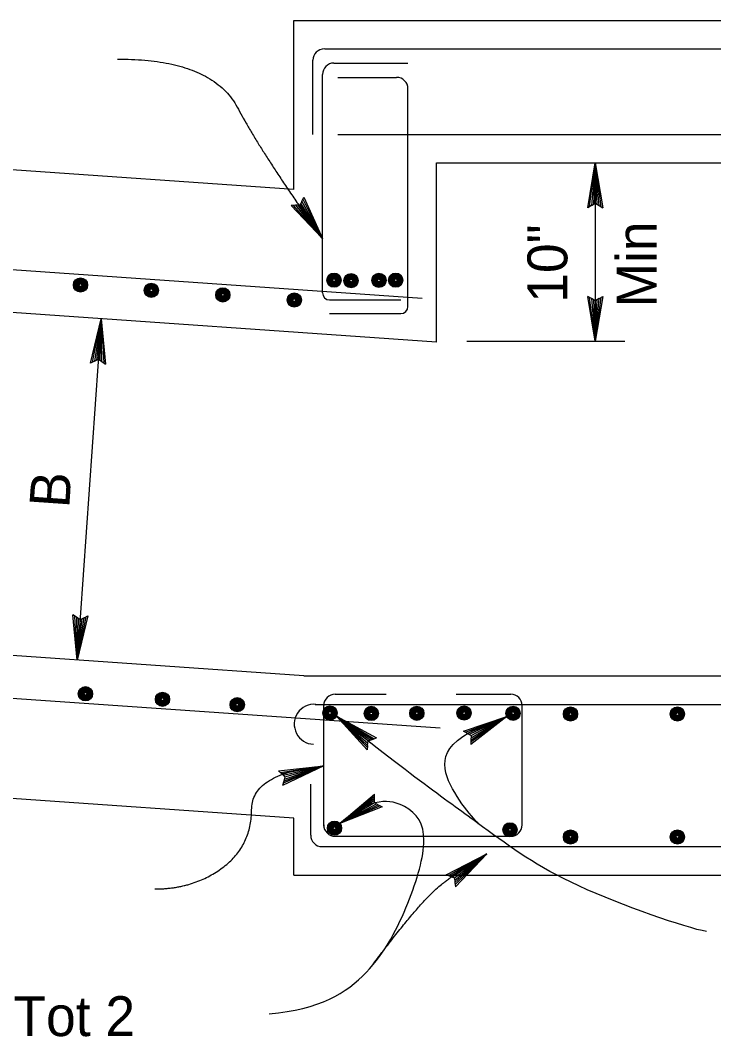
# Model space of a CAD drawing. Extents: x -879 to 881, y -471 to 715.
# Drawn here: x -137.7 to -16.1, y -308.2 to -129.9 of the extents above; entities that cross this region are included whole.
import ezdxf

# ---------------------------------------------------------------- set-up
doc = ezdxf.new("R2010")
doc.units = 0
for name, color, linetype in [('align_CULVERT', 7, 'Continuous'), ('align_CULVERT-anno', 7, 'Continuous'), ('str_Reinforcement-A', 7, 'Continuous')]:
    doc.layers.add(name, color=color, linetype=linetype)

msp = doc.modelspace()

# ---------------------------------------------------------------- linework, layer by layer
at = {"layer": 'align_CULVERT'}
for p, q in [((-89.71, -129.88), (60.29, -129.88)), ((-89.71, -159.55), (-89.71, -129.88)), ((-89.71, -159.55), (-179.97, -153.23)), ((-64.71, -186.36), (-64.71, -154.88)), ((-64.71, -154.88), (60.29, -154.88)), ((-64.71, -186.36), (-181.72, -178.17)), ((-87.96, -244.88), (-185.9, -238.03)), ((-87.96, -244.88), (60.29, -244.88)), ((-89.71, -269.82), (-187.65, -262.97)), ((-89.71, -279.82), (-89.71, -269.82)), ((-84.72, -274.82), (60.29, -274.82)), ((-89.71, -279.82), (60.29, -279.82))]:
    msp.add_line(p, q, dxfattribs=at)
at = {"layer": 'align_CULVERT-anno'}
for p, q in [((-38.19, -162.75), (-36.88, -154.88)), ((-37.86, -162.55), (-36.88, -154.88)), ((-36.88, -154.88), (-37.53, -162.35)), ((-36.88, -154.88), (-37.21, -162.14)), ((-36.88, -154.88), (-36.88, -186.17)), ((-36.88, -161.94), (-36.88, -154.88)), ((-36.88, -154.88), (-35.56, -162.75)), ((-36.22, -162.35), (-36.88, -154.88)), ((-36.55, -162.14), (-36.88, -154.88)), ((-36.88, -154.88), (-35.89, -162.55)), ((-88.31, -161.59), (-88.63, -162.29)), ((-84.71, -168.16), (-88.47, -161.94)), ((-88.31, -161.59), (-87.99, -160.88)), ((-84.71, -168.16), (-88.31, -161.59)), ((-88.15, -161.23), (-84.71, -168.16)), ((-87.99, -160.88), (-84.71, -168.16)), ((-37.53, -162.35), (-36.88, -161.94)), ((-36.88, -161.94), (-36.22, -162.35)), ((-89.41, -162.32), (-90.18, -162.35)), ((-84.71, -168.16), (-90.18, -162.35)), ((-84.71, -168.16), (-89.79, -162.33)), ((-88.63, -162.29), (-89.41, -162.32)), ((-89.41, -162.32), (-84.71, -168.16)), ((-89.02, -162.3), (-84.71, -168.16)), ((-88.63, -162.29), (-84.71, -168.16)), ((-37.53, -162.35), (-38.19, -162.75)), ((-36.22, -162.35), (-35.56, -162.75)), ((-37.54, -178.7), (-38.19, -178.3)), ((-36.88, -186.17), (-38.19, -178.3)), ((-36.88, -186.17), (-37.86, -178.5)), ((-37.54, -178.7), (-36.88, -186.17)), ((-36.88, -179.11), (-37.54, -178.7)), ((-37.21, -178.91), (-36.88, -186.17)), ((-35.56, -178.3), (-36.88, -186.17)), ((-35.89, -178.5), (-36.88, -186.17)), ((-36.88, -186.17), (-36.22, -178.7)), ((-36.22, -178.7), (-36.88, -179.11)), ((-36.88, -186.17), (-36.55, -178.91)), ((-36.88, -179.11), (-36.88, -186.17)), ((-36.22, -178.7), (-35.56, -178.3)), ((-123.51, -182.24), (-127.69, -242.1)), ((-125.37, -190.01), (-123.51, -182.24)), ((-125.02, -189.83), (-123.51, -182.24)), ((-123.51, -182.24), (-124.68, -189.65)), ((-123.51, -182.24), (-124.34, -189.47)), ((-124, -189.29), (-123.51, -182.24)), ((-123.68, -189.52), (-123.51, -182.24)), ((-123.51, -182.24), (-122.74, -190.19)), ((-123.37, -189.74), (-123.51, -182.24)), ((-123.51, -182.24), (-123.06, -189.97)), ((-59.4, -186.17), (-31.69, -186.17)), ((-124.68, -189.65), (-125.37, -190.01)), ((-124.68, -189.65), (-124, -189.29)), ((-124, -189.29), (-123.37, -189.74)), ((-123.37, -189.74), (-122.74, -190.19)), ((-127.83, -234.6), (-128.45, -234.15)), ((-127.69, -242.1), (-128.45, -234.15)), ((-127.69, -242.1), (-128.14, -234.38)), ((-127.83, -234.6), (-127.69, -242.1)), ((-127.2, -235.05), (-127.83, -234.6)), ((-125.83, -234.33), (-127.69, -242.1)), ((-126.17, -234.51), (-127.69, -242.1)), ((-127.69, -242.1), (-126.51, -234.69)), ((-127.51, -234.83), (-127.69, -242.1)), ((-127.69, -242.1), (-126.86, -234.87)), ((-127.2, -235.05), (-127.69, -242.1)), ((-126.51, -234.69), (-127.2, -235.05)), ((-126.51, -234.69), (-125.83, -234.33)), ((-76.7, -256.29), (-82.27, -251.95)), ((-76.87, -257.83), (-82.27, -251.95)), ((-82.27, -251.95), (-75.25, -255.76)), ((-75.98, -256.03), (-82.27, -251.95)), ((-82.27, -251.95), (-76.79, -257.06)), ((-76.83, -257.45), (-82.27, -251.95)), ((-82.27, -251.95), (-76.74, -256.68)), ((-76.34, -256.16), (-82.27, -251.95)), ((-82.27, -251.95), (-75.62, -255.89)), ((-59.96, -254.57), (-52.4, -252.01)), ((-59.63, -254.76), (-52.4, -252.01)), ((-52.4, -252.01), (-59.29, -254.96)), ((-52.4, -252.01), (-58.96, -255.15)), ((-52.4, -252.01), (-58.72, -256.89)), ((-52.4, -252.01), (-58.7, -256.5)), ((-58.67, -256.12), (-52.4, -252.01)), ((-58.65, -255.73), (-52.4, -252.01)), ((-58.63, -255.35), (-52.4, -252.01)), ((-59.29, -254.96), (-59.96, -254.57)), ((-76.79, -257.06), (-76.7, -256.29)), ((-76.7, -256.29), (-75.98, -256.03)), ((-75.98, -256.03), (-75.25, -255.76)), ((-59.29, -254.96), (-58.63, -255.35)), ((-58.67, -256.12), (-58.72, -256.89)), ((-58.63, -255.35), (-58.67, -256.12)), ((-76.79, -257.06), (-76.87, -257.83)), ((-92.42, -261.54), (-84.48, -260.64)), ((-91.85, -262.06), (-92.42, -261.54)), ((-92.13, -261.8), (-84.48, -260.64)), ((-84.48, -260.64), (-91.85, -262.06)), ((-91.85, -262.06), (-91.28, -262.58)), ((-84.48, -260.64), (-91.69, -264.07)), ((-84.48, -260.64), (-91.59, -263.7)), ((-84.48, -260.64), (-91.56, -262.32)), ((-91.48, -263.33), (-84.48, -260.64)), ((-91.38, -262.96), (-84.48, -260.64)), ((-91.28, -262.58), (-84.48, -260.64)), ((-91.48, -263.33), (-91.69, -264.07)), ((-91.28, -262.58), (-91.48, -263.33)), ((-81.67, -270.76), (-75.59, -265.59)), ((-75.6, -266.36), (-75.59, -265.59)), ((-81.67, -270.76), (-75.59, -265.97)), ((-75.6, -266.36), (-81.67, -270.76)), ((-75.6, -266.74), (-81.67, -270.76)), ((-75.61, -267.13), (-81.67, -270.76)), ((-81.67, -270.76), (-75.26, -267.31)), ((-75.61, -267.13), (-75.6, -266.36)), ((-74.92, -267.49), (-75.61, -267.13)), ((-81.67, -270.76), (-74.92, -267.49)), ((-74.58, -267.66), (-81.67, -270.76)), ((-74.24, -267.84), (-81.67, -270.76)), ((-74.92, -267.49), (-74.24, -267.84)), ((-62.99, -279.76), (-55.91, -276.07)), ((-62.63, -279.9), (-55.91, -276.07)), ((-55.91, -276.07), (-62.27, -280.04)), ((-55.91, -276.07), (-61.91, -280.18)), ((-61.55, -280.32), (-55.91, -276.07)), ((-61.51, -280.71), (-55.91, -276.07)), ((-61.47, -281.09), (-55.91, -276.07)), ((-55.91, -276.07), (-61.44, -281.48)), ((-55.91, -276.07), (-61.4, -281.86)), ((-62.27, -280.04), (-62.99, -279.76)), ((-62.27, -280.04), (-61.55, -280.32)), ((-61.55, -280.32), (-61.47, -281.09)), ((-61.47, -281.09), (-61.4, -281.86))]:
    msp.add_line(p, q, dxfattribs=at)
for points, degree in [([(-120.64, -136.67), (-104.14, -136.67), (-95.12, -153.63), (-84.71, -168.16)], 2), ([(-17.37, -289.72), (-21.04, -289.06), (-43.24, -281.35), (-55.49, -272.01), (-68.2, -263.08), (-82.27, -251.95)], 3), ([(-57.28, -270.88), (-57.42, -270.74), (-64.59, -263.3), (-63.76, -255.7), (-52.4, -252.01)], 3), ([(-114.11, -282.25), (-107.18, -282.25), (-97.12, -274.65), (-97.12, -261.94), (-84.48, -260.64)], 2), ([(-94.05, -304.14), (-85.16, -303.36), (-75.79, -297.66), (-69.24, -284.56), (-65.78, -272.67), (-69.18, -267.15), (-76.12, -265.96), (-81.67, -270.76)], 3), ([(-76.44, -296.27), (-67.62, -284.42), (-60.24, -278.64), (-55.91, -276.07)], 2)]:
    msp.add_open_spline(points, degree=degree, dxfattribs=at)
at = {"layer": 'str_Reinforcement-A'}
for p, q in [((-84.31, -134.88), (60.29, -134.88)), ((-86.37, -149.88), (-86.37, -136.88)), ((-82.71, -137.38), (-69.71, -137.38)), ((-84.71, -177.68), (-84.71, -139.38)), ((-82.04, -139.88), (-71.71, -139.88)), ((-69.71, -180.07), (-69.71, -141.88)), ((-82.04, -149.88), (60.29, -149.88)), ((-67.21, -178.66), (-181.19, -170.69)), ((-83.46, -178.93), (-70.96, -178.93)), ((-83.46, -181.32), (-70.96, -181.32)), ((-64.06, -254.07), (-186.43, -245.51)), ((-82.48, -248.07), (-73.55, -248.07)), ((-61.28, -248.07), (-51.69, -248.07)), ((-85.98, -249.88), (60.29, -249.88)), ((-84.48, -271.21), (-84.48, -250.07)), ((-49.69, -271.06), (-49.69, -250.07)), ((-86.77, -272.82), (-86.77, -263.86)), ((-82.59, -273.01), (-51.69, -273.01)), ((-84.77, -274.82), (60.29, -274.82))]:
    msp.add_line(p, q, dxfattribs=at)
for centre, radius in [((-82.68, -175.46), 1.25), ((-82.68, -175.46), 1.19), ((-82.68, -175.46), 1.13), ((-82.68, -175.46), 1.06), ((-82.68, -175.46), 1), ((-82.68, -175.46), 0.938), ((-82.68, -175.46), 0.875), ((-82.68, -175.46), 0.813), ((-82.68, -175.46), 0.75), ((-79.7, -175.54), 1.25), ((-79.7, -175.54), 1.19), ((-79.7, -175.54), 1.13), ((-79.7, -175.54), 1.06), ((-79.7, -175.54), 1), ((-79.7, -175.54), 0.938), ((-79.7, -175.54), 0.875), ((-74.8, -175.5), 1.25), ((-74.8, -175.5), 1.19), ((-74.8, -175.5), 1.13), ((-74.8, -175.5), 1.06), ((-74.8, -175.5), 1), ((-74.8, -175.5), 0.938), ((-74.8, -175.5), 0.875), ((-74.8, -175.5), 0.813), ((-71.86, -175.46), 1.25), ((-71.86, -175.46), 1.19), ((-71.86, -175.46), 1.13), ((-71.86, -175.46), 1.06), ((-71.86, -175.46), 1), ((-71.86, -175.46), 0.938), ((-71.86, -175.46), 0.875), ((-71.86, -175.46), 0.813), ((-71.86, -175.46), 0.75), ((-127.13, -176.31), 1.25), ((-127.13, -176.31), 1.19), ((-127.13, -176.31), 1.13), ((-127.13, -176.31), 1.06), ((-127.13, -176.31), 1), ((-127.13, -176.31), 0.938), ((-127.13, -176.31), 0.875), ((-127.13, -176.31), 0.813), ((-127.13, -176.31), 0.75), ((-127.13, -176.31), 0.688), ((-127.13, -176.31), 0.625), ((-127.13, -176.31), 0.563), ((-127.13, -176.31), 0.5), ((-127.13, -176.31), 0.438), ((-127.13, -176.31), 0.375), ((-127.13, -176.31), 0.313), ((-127.13, -176.31), 0.25), ((-114.71, -177.23), 1.25), ((-114.71, -177.23), 1.19), ((-114.71, -177.23), 1.13), ((-114.71, -177.23), 1.06), ((-114.71, -177.23), 1), ((-114.71, -177.23), 0.938), ((-114.71, -177.23), 0.875), ((-114.71, -177.23), 0.813), ((-114.71, -177.23), 0.75), ((-82.68, -175.46), 0.688), ((-82.68, -175.46), 0.625), ((-82.68, -175.46), 0.563), ((-82.68, -175.46), 0.5), ((-82.68, -175.46), 0.438), ((-82.68, -175.46), 0.375), ((-82.68, -175.46), 0.313), ((-82.68, -175.46), 0.25), ((-79.7, -175.54), 0.813), ((-79.7, -175.54), 0.75), ((-79.7, -175.54), 0.688), ((-79.7, -175.54), 0.625), ((-79.7, -175.54), 0.563), ((-79.7, -175.54), 0.5), ((-79.7, -175.54), 0.438), ((-79.7, -175.54), 0.375), ((-79.7, -175.54), 0.313), ((-79.7, -175.54), 0.25), ((-74.8, -175.5), 0.75), ((-74.8, -175.5), 0.688), ((-74.8, -175.5), 0.625), ((-74.8, -175.5), 0.563), ((-74.8, -175.5), 0.5), ((-74.8, -175.5), 0.438), ((-74.8, -175.5), 0.375), ((-74.8, -175.5), 0.313), ((-74.8, -175.5), 0.25), ((-71.86, -175.46), 0.688), ((-71.86, -175.46), 0.625), ((-71.86, -175.46), 0.563), ((-71.86, -175.46), 0.5), ((-71.86, -175.46), 0.438), ((-71.86, -175.46), 0.375), ((-71.86, -175.46), 0.313), ((-71.86, -175.46), 0.25), ((-114.71, -177.23), 0.688), ((-114.71, -177.23), 0.625), ((-114.71, -177.23), 0.563), ((-114.71, -177.23), 0.5), ((-114.71, -177.23), 0.438), ((-114.71, -177.23), 0.375), ((-114.71, -177.23), 0.313), ((-114.71, -177.23), 0.25), ((-102.17, -178.04), 1.25), ((-102.17, -178.04), 1.19), ((-102.17, -178.04), 1.13), ((-102.17, -178.04), 1.06), ((-102.17, -178.04), 1), ((-102.17, -178.04), 0.938), ((-102.17, -178.04), 0.875), ((-102.17, -178.04), 0.813), ((-102.17, -178.04), 0.75), ((-102.17, -178.04), 0.688), ((-102.17, -178.04), 0.625), ((-102.17, -178.04), 0.563), ((-102.17, -178.04), 0.5), ((-102.17, -178.04), 0.438), ((-102.17, -178.04), 0.375), ((-102.17, -178.04), 0.313), ((-102.17, -178.04), 0.25), ((-89.64, -178.95), 1.25), ((-89.64, -178.95), 1.19), ((-89.64, -178.95), 1.13), ((-89.64, -178.95), 1.06), ((-89.64, -178.95), 1), ((-89.64, -178.95), 0.938), ((-89.64, -178.95), 0.875), ((-89.64, -178.95), 0.813), ((-89.64, -178.95), 0.75), ((-89.64, -178.95), 0.688), ((-89.64, -178.95), 0.625), ((-89.64, -178.95), 0.563), ((-89.64, -178.95), 0.5), ((-89.64, -178.95), 0.438), ((-89.64, -178.95), 0.375), ((-89.64, -178.95), 0.313), ((-89.64, -178.95), 0.25), ((-126.26, -248.01), 1.25), ((-126.26, -248.01), 1.19), ((-126.26, -248.01), 1.13), ((-126.26, -248.01), 1.06), ((-126.26, -248.01), 1), ((-126.26, -248.01), 0.938), ((-126.26, -248.01), 0.875), ((-126.26, -248.01), 0.813), ((-126.26, -248.01), 0.75), ((-126.26, -248.01), 0.688), ((-126.26, -248.01), 0.625), ((-126.26, -248.01), 0.563), ((-126.26, -248.01), 0.5), ((-126.26, -248.01), 0.438), ((-126.26, -248.01), 0.375), ((-126.26, -248.01), 0.313), ((-126.26, -248.01), 0.25), ((-112.75, -248.97), 1.25), ((-112.75, -248.97), 1.19), ((-112.75, -248.97), 1.13), ((-112.75, -248.97), 1.06), ((-112.75, -248.97), 1), ((-112.75, -248.97), 0.938), ((-112.75, -248.97), 0.875), ((-112.75, -248.97), 0.813), ((-112.75, -248.97), 0.75), ((-112.75, -248.97), 0.688), ((-112.75, -248.97), 0.625), ((-112.75, -248.97), 0.563), ((-112.75, -248.97), 0.5), ((-112.75, -248.97), 0.438), ((-112.75, -248.97), 0.375), ((-112.75, -248.97), 0.313), ((-112.75, -248.97), 0.25), ((-99.65, -249.93), 1.25), ((-99.65, -249.93), 1.19), ((-99.65, -249.93), 1.13), ((-99.65, -249.93), 1.06), ((-99.65, -249.93), 1), ((-99.65, -249.93), 0.938), ((-99.65, -249.93), 0.875), ((-99.65, -249.93), 0.813), ((-99.65, -249.93), 0.75), ((-99.65, -249.93), 0.688), ((-99.65, -249.93), 0.625), ((-99.65, -249.93), 0.563), ((-99.65, -249.93), 0.5), ((-99.65, -249.93), 0.438), ((-99.65, -249.93), 0.375), ((-99.65, -249.93), 0.313), ((-99.65, -249.93), 0.25), ((-83.39, -251.38), 1.25), ((-83.39, -251.38), 1.19), ((-83.39, -251.38), 1.13), ((-83.39, -251.38), 1.06), ((-83.39, -251.38), 1), ((-83.39, -251.38), 0.938), ((-83.39, -251.38), 0.875), ((-83.39, -251.38), 0.813), ((-83.39, -251.38), 0.75), ((-83.39, -251.38), 0.688), ((-83.39, -251.38), 0.625), ((-83.39, -251.38), 0.563), ((-83.39, -251.38), 0.5), ((-83.39, -251.38), 0.438), ((-83.39, -251.38), 0.375), ((-83.39, -251.38), 0.313), ((-83.39, -251.38), 0.25), ((-76.15, -251.46), 1.25), ((-76.15, -251.46), 1.19), ((-76.15, -251.46), 1.13), ((-76.15, -251.46), 1.06), ((-76.15, -251.46), 1), ((-76.15, -251.46), 0.938), ((-76.15, -251.46), 0.875), ((-76.15, -251.46), 0.813), ((-76.15, -251.46), 0.75), ((-76.15, -251.46), 0.688), ((-76.15, -251.46), 0.625), ((-76.15, -251.46), 0.563), ((-76.15, -251.46), 0.5), ((-76.15, -251.46), 0.438), ((-76.15, -251.46), 0.375), ((-76.15, -251.46), 0.313), ((-76.15, -251.46), 0.25), ((-68.16, -251.43), 1.25), ((-68.16, -251.43), 1.19), ((-68.16, -251.43), 1.13), ((-68.16, -251.43), 1.06), ((-68.16, -251.43), 1), ((-68.16, -251.43), 0.938), ((-68.16, -251.43), 0.875), ((-68.16, -251.43), 0.813), ((-68.16, -251.43), 0.75), ((-68.16, -251.43), 0.688), ((-68.16, -251.43), 0.625), ((-68.16, -251.43), 0.563), ((-68.16, -251.43), 0.5), ((-68.16, -251.43), 0.438), ((-68.16, -251.43), 0.375), ((-68.16, -251.43), 0.313), ((-68.16, -251.43), 0.25), ((-59.88, -251.39), 1.25), ((-59.88, -251.39), 1.19), ((-59.88, -251.39), 1.13), ((-59.88, -251.39), 1.06), ((-59.88, -251.39), 1), ((-59.88, -251.39), 0.938), ((-59.88, -251.39), 0.875), ((-59.88, -251.39), 0.813), ((-59.88, -251.39), 0.75), ((-59.88, -251.39), 0.688), ((-59.88, -251.39), 0.625), ((-59.88, -251.39), 0.563), ((-59.88, -251.39), 0.5), ((-59.88, -251.39), 0.438), ((-59.88, -251.39), 0.375), ((-59.88, -251.39), 0.313), ((-59.88, -251.39), 0.25), ((-51.29, -251.43), 1.25), ((-51.29, -251.43), 1.19), ((-51.29, -251.43), 1.13), ((-51.29, -251.43), 1.06), ((-51.29, -251.43), 1), ((-51.29, -251.43), 0.938), ((-51.29, -251.43), 0.875), ((-51.29, -251.43), 0.813), ((-51.29, -251.43), 0.75), ((-51.29, -251.43), 0.688), ((-51.29, -251.43), 0.625), ((-51.29, -251.43), 0.563), ((-51.29, -251.43), 0.5), ((-51.29, -251.43), 0.438), ((-51.29, -251.43), 0.375), ((-51.29, -251.43), 0.313), ((-51.29, -251.43), 0.25), ((-41.22, -251.56), 1.25), ((-41.22, -251.56), 1.19), ((-41.22, -251.56), 1.13), ((-41.22, -251.56), 1.06), ((-41.22, -251.56), 1), ((-41.22, -251.56), 0.938), ((-41.22, -251.56), 0.875), ((-41.22, -251.56), 0.813), ((-41.22, -251.56), 0.75), ((-41.22, -251.56), 0.688), ((-41.22, -251.56), 0.625), ((-41.22, -251.56), 0.563), ((-41.22, -251.56), 0.5), ((-41.22, -251.56), 0.438), ((-41.22, -251.56), 0.375), ((-41.22, -251.56), 0.313), ((-41.22, -251.56), 0.25), ((-22.48, -251.56), 1.25), ((-22.48, -251.56), 1.19), ((-22.48, -251.56), 1.13), ((-22.48, -251.56), 1.06), ((-22.48, -251.56), 1), ((-22.48, -251.56), 0.938), ((-22.48, -251.56), 0.875), ((-22.48, -251.56), 0.813), ((-22.48, -251.56), 0.75), ((-22.48, -251.56), 0.688), ((-22.48, -251.56), 0.625), ((-22.48, -251.56), 0.563), ((-22.48, -251.56), 0.5), ((-22.48, -251.56), 0.438), ((-22.48, -251.56), 0.375), ((-22.48, -251.56), 0.313), ((-22.48, -251.56), 0.25), ((-82.6, -271.59), 1.25), ((-82.6, -271.59), 1.19), ((-82.6, -271.59), 1.13), ((-82.6, -271.59), 1.06), ((-82.6, -271.59), 1), ((-82.6, -271.59), 0.938), ((-82.6, -271.59), 0.875), ((-82.6, -271.59), 0.813), ((-82.6, -271.59), 0.75), ((-82.6, -271.59), 0.688), ((-82.6, -271.59), 0.625), ((-51.83, -271.87), 1.25), ((-51.83, -271.87), 1.19), ((-51.83, -271.87), 1.13), ((-51.83, -271.87), 1.06), ((-51.83, -271.87), 1), ((-51.83, -271.87), 0.938), ((-82.6, -271.59), 0.563), ((-82.6, -271.59), 0.5), ((-82.6, -271.59), 0.438), ((-82.6, -271.59), 0.375), ((-82.6, -271.59), 0.313), ((-82.6, -271.59), 0.25), ((-51.83, -271.87), 0.875), ((-51.83, -271.87), 0.813), ((-51.83, -271.87), 0.75), ((-51.83, -271.87), 0.688), ((-51.83, -271.87), 0.625), ((-51.83, -271.87), 0.563), ((-51.83, -271.87), 0.5), ((-51.83, -271.87), 0.438), ((-51.83, -271.87), 0.375), ((-51.83, -271.87), 0.313), ((-51.83, -271.87), 0.25), ((-41.22, -273.13), 1.25), ((-41.22, -273.13), 1.19), ((-41.22, -273.13), 1.13), ((-41.22, -273.13), 1.06), ((-41.22, -273.13), 1), ((-41.22, -273.13), 0.938), ((-41.22, -273.13), 0.875), ((-41.22, -273.13), 0.813), ((-41.22, -273.13), 0.75), ((-41.22, -273.13), 0.688), ((-41.22, -273.13), 0.625), ((-41.22, -273.13), 0.563), ((-41.22, -273.13), 0.5), ((-41.22, -273.13), 0.438), ((-41.22, -273.13), 0.375), ((-22.48, -273.13), 1.25), ((-22.48, -273.13), 1.19), ((-22.48, -273.13), 1.13), ((-22.48, -273.13), 1.06), ((-22.48, -273.13), 1), ((-22.48, -273.13), 0.938), ((-22.48, -273.13), 0.875), ((-22.48, -273.13), 0.813), ((-22.48, -273.13), 0.75), ((-22.48, -273.13), 0.688), ((-22.48, -273.13), 0.625), ((-22.48, -273.13), 0.563), ((-22.48, -273.13), 0.5), ((-22.48, -273.13), 0.438), ((-22.48, -273.13), 0.375), ((-41.22, -273.13), 0.313), ((-41.22, -273.13), 0.25), ((-22.48, -273.13), 0.313), ((-22.48, -273.13), 0.25)]:
    msp.add_circle(centre, radius, dxfattribs=at)
for centre, radius, start, end in [((-84.37, -136.88), 2, 90, 180), ((-82.71, -139.38), 2, 90, 180), ((-71.71, -141.88), 2, 0, 90), ((-83.46, -177.68), 1.25, 180, 270), ((-70.96, -180.07), 1.25, 270, 0), ((-82.48, -250.07), 2, 90, 180), ((-51.69, -250.07), 2, 0, 90), ((-86.14, -253.36), 3.51, 85.2692, 267.8737), ((-82.48, -271.01), 2, 180, 270), ((-51.69, -271.01), 2, 270, 0), ((-84.77, -272.82), 2, 180, 270)]:
    msp.add_arc(centre, radius, start, end, dxfattribs=at)

# ---------------------------------------------------------------- texts
at = {"layer": 'align_CULVERT-anno'}
for s, rotation, p in [('Min', 90, (-26.14, -180.25)), ('10"', 90, (-41.77, -179.41)), ('B', 86.001, (-129.12, -215.54))]:
    msp.add_text(s, height=7, rotation=rotation, dxfattribs=at).set_placement(p)
msp.add_text('#4 Tot 2', height=7, dxfattribs=at).set_placement((-151.9, -308.06))

doc.saveas('drawing.dxf')
